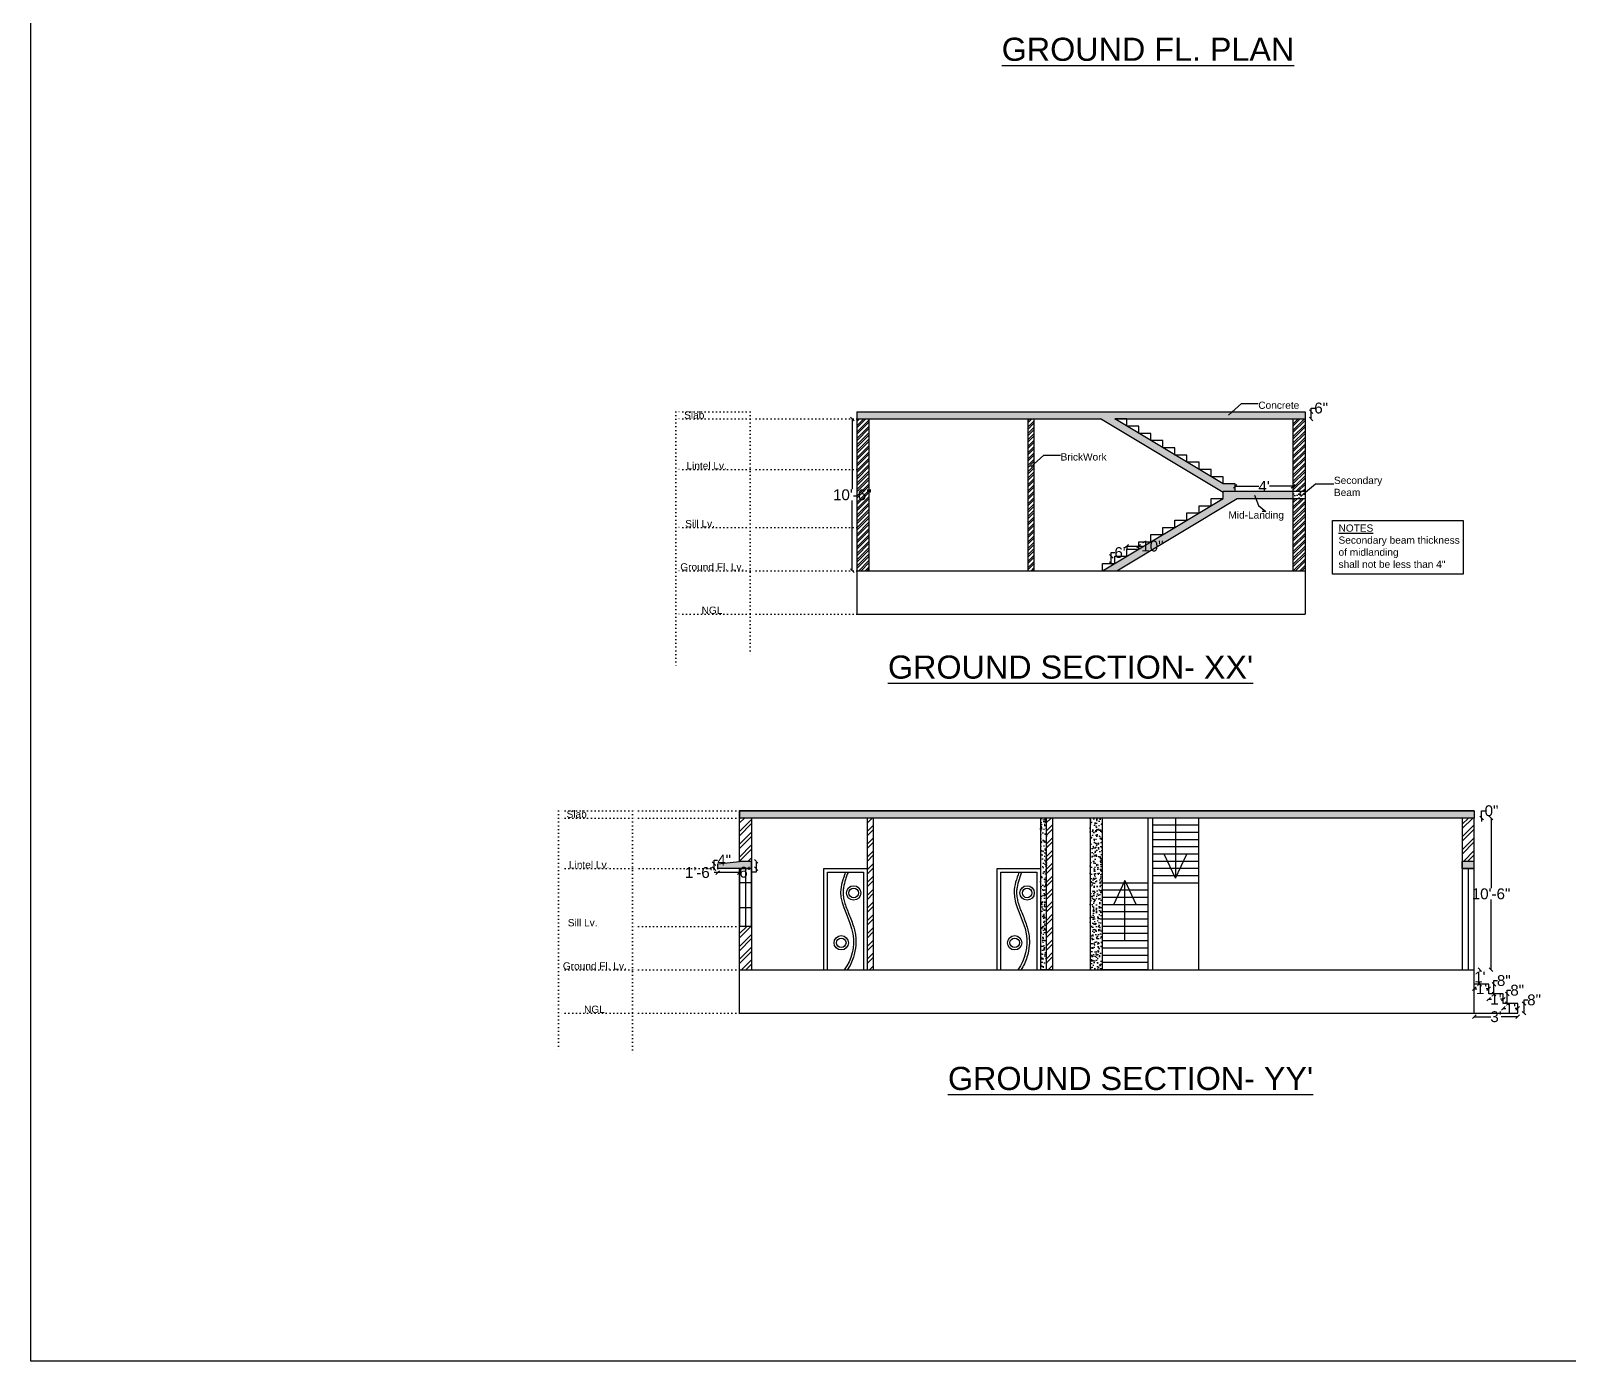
# Model space of a CAD drawing. Header units: inches. Extents: x 1734 to 10776, y 1772 to 3930.
# Drawn here: x 1734 to 3010, y 1772 to 2876 of the extents above; entities that cross this region are included whole.
import ezdxf

# ---------------------------------------------------------------- set-up
doc = ezdxf.new("R2010")
doc.units = ezdxf.units.IN
doc.linetypes.add('ACAD_ISO02W100', pattern=[15, 12, -3])
doc.linetypes.add('ACAD_ISO07W100', pattern=[3, 0, -3])
for name, color, linetype in [('D', 191, 'Continuous'), ('D1', 231, 'ACAD_ISO02W100'), ('Naming', 45, 'Continuous'), ('W', 70, 'Continuous')]:
    doc.layers.add(name, color=color, linetype=linetype)
doc.styles.get("Standard").update_dxf_attribs({"font": 'arial.ttf'})
doc.dimstyles.get("Standard").update_dxf_attribs({"dimtxt": 9, "dimasz": 3, "dimexe": 0.18, "dimexo": 0.0625, "dimgap": 0.09, "dimtad": 0, "dimtih": 1, "dimtoh": 1, "dimdec": 0, "dimzin": 0, "dimdsep": 46, "dimlunit": 3, "dimtxsty": 'Standard', "dimblk": 'OBLIQUE', "dimcen": 0.09, "dimse1": 1, "dimse2": 1, "dimclrd": 197, "dimadec": 0, "dimazin": 0, "dimtfac": 1, "dimtdec": 0, "dimtofl": 0, "dimtmove": 0, "dimatfit": 3, "dimfxl": 1, "dimtolj": 1, "dimtzin": 0, "dimarcsym": 0})
pattern_1 = [(45, (-887.262, 222.4745), (-2.6516504, 2.6516504), []), (45, (-885.4942, 222.4745), (-2.6516504, 2.6516504), [])]
pattern_2 = [(50, (-887.262, 222.4745), (7.172602, -0.627521), [0.75, -8.25]), (355, (-887.262, 222.4745), (-1.387513, 7.521921), [0.6, -6.6]), (100.45144, (-886.664, 222.422), (5.785088, 6.8944), [0.637402, -7.011421]), (46.1842, (-887.262, 224.4745), (10.672413, -1.655193), [1.125, -12.375]), (96.63564, (-886.373, 224.337), (9.34662, 9.741186), [0.956103, -10.517138]), (351.18416, (-887.262, 224.474), (9.34662, 9.741186), [0.9, -9.9]), (21, (-886.262, 223.9745), (5.9690705, -4.026189), [0.75, -8.25]), (326, (-886.262, 223.9745), (2.433153, 7.2515), [0.6, -6.6]), (71.45144, (-885.7645, 223.639), (8.402224, 3.225312), [0.637402, -7.011421]), (37.5, (-887.262, 222.4745), (0.1215986, 3.3289385), [0, -6.52, 0, -6.7, 0, -6.625]), (7.5, (-887.262, 222.4745), (2.6306954, 3.944117), [0, -3.82, 0, -6.37, 0, -2.525]), (327.5, (-889.492, 222.4745), (5.3382244, -0.2255487), [0, -2.5, 0, -7.8, 0, -10.35]), (317.5, (-890.492, 222.4745), (5.8318617, 1.00105), [0, -3.25, 0, -5.18, 0, -7.35])]
pattern_3 = [(50, (4584.445, -97.655), (7.172602, -0.627521), [0.75, -8.25]), (355, (4584.445, -97.655), (-1.387513, 7.521921), [0.6, -6.6]), (100.45144, (4585.0426, -97.7075), (5.785088, 6.8944), [0.637402, -7.011421]), (46.1842, (4584.445, -95.655), (10.672413, -1.655193), [1.125, -12.375]), (96.63564, (4585.334, -95.793), (9.34662, 9.741186), [0.956103, -10.517138]), (351.18416, (4584.445, -95.655), (9.34662, 9.741186), [0.9, -9.9]), (21, (4585.445, -96.155), (5.96907, -4.026189), [0.75, -8.25]), (326, (4585.445, -96.155), (2.433153, 7.2515), [0.6, -6.6]), (71.45144, (4585.942, -96.491), (8.402224, 3.225312), [0.637402, -7.011421]), (37.5, (4584.4449, -97.6552), (0.1215986, 3.3289385), [0, -6.52, 0, -6.7, 0, -6.625]), (7.5, (4584.445, -97.6552), (2.6306954, 3.944117), [0, -3.82, 0, -6.37, 0, -2.525]), (327.5, (4582.2149, -97.6552), (5.3382244, -0.2255487), [0, -2.5, 0, -7.8, 0, -10.35]), (317.5, (4581.215, -97.655), (5.831862, 1.00105), [0, -3.25, 0, -5.18, 0, -7.35])]

# ---------------------------------------------------------------- blocks, each defined once
blk = doc.blocks.new('_Oblique')
at = {"color": 0, "linetype": 'ByBlock', "lineweight": -2}
blk.add_line((-0.5, -0.5), (0.5, 0.5), dxfattribs=at)
blk = doc.blocks.new('*D41')
at = {"color": 197, "lineweight": -2, "transparency": 16777216}
for p, q in [((2733.5, 2497.9), (2753.1, 2497.9)), ((2781.5, 2497.9), (2761.9, 2497.9))]:
    blk.add_line(p, q, dxfattribs=at)
at = {"layer": 'Defpoints', "color": 0, "transparency": 16777216}
for p in [(2733.5, 2493.8), (2781.5, 2497.9), (2781.5, 2493.8)]:
    blk.add_point(p, dxfattribs=at)
at = {"color": 197, "lineweight": -2, "transparency": 16777216, "xscale": 3, "yscale": 3, "zscale": 3, "rotation": 180}
blk.add_blockref('_Oblique', (2733.5, 2497.9), dxfattribs=at)
at = {"color": 197, "lineweight": -2, "transparency": 16777216, "xscale": 3, "yscale": 3, "zscale": 3}
blk.add_blockref('_Oblique', (2781.5, 2497.9), dxfattribs=at)
at = {"color": 0, "transparency": 16777216, "insert": (2757.5, 2497.9), "char_height": 9, "attachment_point": 5}
blk.add_mtext("\\A1;4'", dxfattribs=at)
blk = doc.blocks.new('*D42')
at = {"color": 197, "lineweight": -2, "transparency": 16777216}
for p, q in [((2796.6, 2559.8), (2796.6, 2562.8)), ((2796.6, 2562.8), (2799.6, 2562.8)), ((2796.6, 2553.8), (2796.6, 2559.8))]:
    blk.add_line(p, q, dxfattribs=at)
at = {"layer": 'Defpoints', "color": 0, "transparency": 16777216}
for p in [(2791.5, 2559.8), (2791.5, 2553.8), (2796.6, 2559.8)]:
    blk.add_point(p, dxfattribs=at)
at = {"color": 197, "lineweight": -2, "transparency": 16777216, "xscale": 3, "yscale": 3, "zscale": 3}
for p, rotation in [((2796.6, 2559.8), 90), ((2796.6, 2553.8), 270)]:
    blk.add_blockref('_Oblique', p, dxfattribs=dict(at, rotation=rotation))
at = {"color": 0, "transparency": 16777216, "insert": (2804.9, 2562.8), "char_height": 9, "attachment_point": 5}
blk.add_mtext('\\A1;6"', dxfattribs=at)
blk = doc.blocks.new('*D43')
at = {"color": 197, "lineweight": -2, "transparency": 16777216}
for p, q in [((2415.7, 2553.8), (2415.7, 2495.5)), ((2415.7, 2427.8), (2415.7, 2486.2))]:
    blk.add_line(p, q, dxfattribs=at)
at = {"layer": 'Defpoints', "color": 0, "transparency": 16777216}
for p in [(2415.7, 2553.8), (2419.5, 2553.8), (2419.5, 2427.8)]:
    blk.add_point(p, dxfattribs=at)
at = {"color": 197, "lineweight": -2, "transparency": 16777216, "xscale": 3, "yscale": 3, "zscale": 3}
for p, rotation in [((2415.7, 2553.8), 90), ((2415.7, 2427.8), 270)]:
    blk.add_blockref('_Oblique', p, dxfattribs=dict(at, rotation=rotation))
at = {"color": 0, "transparency": 16777216, "insert": (2415.7, 2490.8), "char_height": 9, "attachment_point": 5}
blk.add_mtext('\\A1;10\'-6"', dxfattribs=at)
blk = doc.blocks.new('*D44')
at = {"color": 197, "lineweight": -2, "transparency": 16777216}
for p, q in [((2630.7, 2439.8), (2630.7, 2442.8)), ((2630.7, 2442.8), (2633.7, 2442.8)), ((2630.7, 2433.8), (2630.7, 2439.8))]:
    blk.add_line(p, q, dxfattribs=at)
at = {"layer": 'Defpoints', "color": 0, "transparency": 16777216}
for p in [(2630.7, 2439.8), (2633.5, 2439.8), (2633.5, 2433.8)]:
    blk.add_point(p, dxfattribs=at)
at = {"color": 197, "lineweight": -2, "transparency": 16777216, "xscale": 3, "yscale": 3, "zscale": 3}
for p, rotation in [((2630.7, 2439.8), 90), ((2630.7, 2433.8), 270)]:
    blk.add_blockref('_Oblique', p, dxfattribs=dict(at, rotation=rotation))
at = {"color": 0, "transparency": 16777216, "insert": (2639, 2442.8), "char_height": 9, "attachment_point": 5}
blk.add_mtext('\\A1;6"', dxfattribs=at)
blk = doc.blocks.new('*D45')
at = {"color": 197, "lineweight": -2, "transparency": 16777216}
for p, q in [((2643.5, 2448.2), (2653.5, 2448.2)), ((2653.5, 2448.2), (2656.5, 2448.2))]:
    blk.add_line(p, q, dxfattribs=at)
at = {"layer": 'Defpoints', "color": 0, "transparency": 16777216}
for p in [(2643.5, 2445.8), (2653.5, 2448.2), (2653.5, 2445.8)]:
    blk.add_point(p, dxfattribs=at)
at = {"color": 197, "lineweight": -2, "transparency": 16777216, "xscale": 3, "yscale": 3, "zscale": 3, "rotation": 180}
blk.add_blockref('_Oblique', (2643.5, 2448.2), dxfattribs=at)
at = {"color": 197, "lineweight": -2, "transparency": 16777216, "xscale": 3, "yscale": 3, "zscale": 3}
blk.add_blockref('_Oblique', (2653.5, 2448.2), dxfattribs=at)
at = {"color": 0, "transparency": 16777216, "insert": (2664.8, 2448.2), "char_height": 9, "attachment_point": 5}
blk.add_mtext('\\A1;10"', dxfattribs=at)
blk = doc.blocks.new('*D46')
at = {"color": 197, "lineweight": -2, "transparency": 16777216}
for p, q in [((2945.9, 2222.5), (2945.9, 2164.2)), ((2945.9, 2096.5), (2945.9, 2154.8))]:
    blk.add_line(p, q, dxfattribs=at)
at = {"layer": 'Defpoints', "color": 0, "transparency": 16777216}
for p in [(2922, 2222.5), (2945.9, 2222.5), (2922, 2096.5)]:
    blk.add_point(p, dxfattribs=at)
at = {"color": 197, "lineweight": -2, "transparency": 16777216, "xscale": 3, "yscale": 3, "zscale": 3}
for p, rotation in [((2945.9, 2222.5), 90), ((2945.9, 2096.5), 270)]:
    blk.add_blockref('_Oblique', p, dxfattribs=dict(at, rotation=rotation))
at = {"color": 0, "transparency": 16777216, "insert": (2945.9, 2159.5), "char_height": 9, "attachment_point": 5}
blk.add_mtext('\\A1;10\'-6"', dxfattribs=at)
blk = doc.blocks.new('*D47')
at = {"color": 197, "lineweight": -2, "transparency": 16777216}
for p, q in [((2938, 2222.5), (2938, 2228.5)), ((2938, 2228.5), (2941, 2228.5)), ((2938, 2222.5), (2938, 2219.5))]:
    blk.add_line(p, q, dxfattribs=at)
at = {"layer": 'Defpoints', "color": 0, "transparency": 16777216}
for p in [(2932, 2222.5), (2932, 2222.5), (2938, 2222.5)]:
    blk.add_point(p, dxfattribs=at)
at = {"color": 197, "lineweight": -2, "transparency": 16777216, "xscale": 3, "yscale": 3, "zscale": 3}
for rotation in [90, 270]:
    blk.add_blockref('_Oblique', (2938, 2222.5), dxfattribs=dict(at, rotation=rotation))
at = {"color": 0, "transparency": 16777216, "insert": (2946.3, 2228.5), "char_height": 9, "attachment_point": 5}
blk.add_mtext('\\A1;0"', dxfattribs=at)
blk = doc.blocks.new('*D48')
at = {"color": 197, "lineweight": -2, "transparency": 16777216}
for p, q in [((2300.9, 2184.5), (2300.9, 2187.5)), ((2300.9, 2187.5), (2303.9, 2187.5)), ((2300.9, 2180.5), (2300.9, 2184.5))]:
    blk.add_line(p, q, dxfattribs=at)
at = {"layer": 'Defpoints', "color": 0, "transparency": 16777216}
for p in [(2300.9, 2184.5), (2304, 2184.5), (2304, 2180.5)]:
    blk.add_point(p, dxfattribs=at)
at = {"color": 197, "lineweight": -2, "transparency": 16777216, "xscale": 3, "yscale": 3, "zscale": 3}
for p, rotation in [((2300.9, 2184.5), 90), ((2300.9, 2180.5), 270)]:
    blk.add_blockref('_Oblique', p, dxfattribs=dict(at, rotation=rotation))
at = {"color": 0, "transparency": 16777216, "insert": (2309.3, 2187.5), "char_height": 9, "attachment_point": 5}
blk.add_mtext('\\A1;4"', dxfattribs=at)
blk = doc.blocks.new('*D49')
at = {"color": 197, "lineweight": -2, "transparency": 16777216}
for p, q in [((2304, 2177.2), (2301, 2177.2)), ((2322, 2177.2), (2304, 2177.2))]:
    blk.add_line(p, q, dxfattribs=at)
at = {"layer": 'Defpoints', "color": 0, "transparency": 16777216}
for p in [(2304, 2180.5), (2304, 2177.2), (2322, 2180.5)]:
    blk.add_point(p, dxfattribs=at)
at = {"color": 197, "lineweight": -2, "transparency": 16777216, "xscale": 3, "yscale": 3, "zscale": 3, "rotation": 180}
blk.add_blockref('_Oblique', (2304, 2177.2), dxfattribs=at)
at = {"color": 197, "lineweight": -2, "transparency": 16777216, "xscale": 3, "yscale": 3, "zscale": 3}
blk.add_blockref('_Oblique', (2322, 2177.2), dxfattribs=at)
at = {"color": 0, "transparency": 16777216, "insert": (2289.3, 2177.2), "char_height": 9, "attachment_point": 5}
blk.add_mtext('\\A1;1\'-6"', dxfattribs=at)
blk = doc.blocks.new('*D50')
at = {"color": 197, "lineweight": -2, "transparency": 16777216}
for p, q in [((2335.9, 2186.5), (2335.9, 2180.5)), ((2335.9, 2177.5), (2332.9, 2177.5)), ((2335.9, 2180.5), (2335.9, 2177.5))]:
    blk.add_line(p, q, dxfattribs=at)
at = {"layer": 'Defpoints', "color": 0, "transparency": 16777216}
for p in [(2332, 2186.5), (2332, 2180.5), (2335.9, 2180.5)]:
    blk.add_point(p, dxfattribs=at)
at = {"color": 197, "lineweight": -2, "transparency": 16777216, "xscale": 3, "yscale": 3, "zscale": 3}
for p, rotation in [((2335.9, 2186.5), 90), ((2335.9, 2180.5), 270)]:
    blk.add_blockref('_Oblique', p, dxfattribs=dict(at, rotation=rotation))
at = {"color": 0, "transparency": 16777216, "insert": (2327.6, 2177.5), "char_height": 9, "attachment_point": 5}
blk.add_mtext('\\A1;6"', dxfattribs=at)
blk = doc.blocks.new('*D121')
at = {"color": 197, "lineweight": -2, "transparency": 16777216}
for p, q in [((2932, 2057.5), (2945.7, 2057.5)), ((2968, 2057.5), (2954.2, 2057.5))]:
    blk.add_line(p, q, dxfattribs=at)
at = {"layer": 'Defpoints', "color": 0, "transparency": 16777216}
for p in [(2932, 2060.5), (2932, 2057.5), (2968, 2060.5)]:
    blk.add_point(p, dxfattribs=at)
at = {"color": 197, "lineweight": -2, "transparency": 16777216, "xscale": 3, "yscale": 3, "zscale": 3, "rotation": 180}
blk.add_blockref('_Oblique', (2932, 2057.5), dxfattribs=at)
at = {"color": 197, "lineweight": -2, "transparency": 16777216, "xscale": 3, "yscale": 3, "zscale": 3}
blk.add_blockref('_Oblique', (2968, 2057.5), dxfattribs=at)
at = {"color": 0, "transparency": 16777216, "insert": (2950, 2057.5), "char_height": 9, "attachment_point": 5}
blk.add_mtext("\\A1;3'", dxfattribs=at)
blk = doc.blocks.new('*D122')
at = {"color": 197, "lineweight": -2, "transparency": 16777216}
for p, q in [((2956, 2064.5), (2958.2, 2064.5)), ((2968, 2064.5), (2965.8, 2064.5))]:
    blk.add_line(p, q, dxfattribs=at)
at = {"layer": 'Defpoints', "color": 0, "transparency": 16777216}
for p in [(2956, 2068.5), (2968, 2068.5), (2956, 2064.5)]:
    blk.add_point(p, dxfattribs=at)
at = {"color": 197, "lineweight": -2, "transparency": 16777216, "xscale": 3, "yscale": 3, "zscale": 3, "rotation": 180}
blk.add_blockref('_Oblique', (2956, 2064.5), dxfattribs=at)
at = {"color": 197, "lineweight": -2, "transparency": 16777216, "xscale": 3, "yscale": 3, "zscale": 3}
blk.add_blockref('_Oblique', (2968, 2064.5), dxfattribs=at)
at = {"color": 0, "transparency": 16777216, "insert": (2962, 2064.5), "char_height": 9, "attachment_point": 5}
blk.add_mtext("\\A1;1'", dxfattribs=at)
blk = doc.blocks.new('*D123')
at = {"color": 197, "lineweight": -2, "transparency": 16777216}
for p, q in [((2948.3, 2084.5), (2948.3, 2087.5)), ((2948.3, 2087.5), (2951.3, 2087.5)), ((2948.3, 2076.5), (2948.3, 2084.5))]:
    blk.add_line(p, q, dxfattribs=at)
at = {"layer": 'Defpoints', "color": 0, "transparency": 16777216}
for p in [(2944, 2084.5), (2948.3, 2084.5), (2944, 2076.5)]:
    blk.add_point(p, dxfattribs=at)
at = {"color": 197, "lineweight": -2, "transparency": 16777216, "xscale": 3, "yscale": 3, "zscale": 3}
for p, rotation in [((2948.3, 2084.5), 90), ((2948.3, 2076.5), 270)]:
    blk.add_blockref('_Oblique', p, dxfattribs=dict(at, rotation=rotation))
at = {"color": 0, "transparency": 16777216, "insert": (2956.5, 2087.5), "char_height": 9, "attachment_point": 5}
blk.add_mtext('\\A1;8"', dxfattribs=at)
blk = doc.blocks.new('*D124')
at = {"color": 197, "lineweight": -2, "transparency": 16777216}
for p, q in [((2959.4, 2076.5), (2959.4, 2079.5)), ((2959.4, 2079.5), (2962.4, 2079.5)), ((2959.4, 2068.5), (2959.4, 2076.5))]:
    blk.add_line(p, q, dxfattribs=at)
at = {"layer": 'Defpoints', "color": 0, "transparency": 16777216}
for p in [(2956, 2076.5), (2956, 2068.5), (2959.4, 2076.5)]:
    blk.add_point(p, dxfattribs=at)
at = {"color": 197, "lineweight": -2, "transparency": 16777216, "xscale": 3, "yscale": 3, "zscale": 3}
for p, rotation in [((2959.4, 2076.5), 90), ((2959.4, 2068.5), 270)]:
    blk.add_blockref('_Oblique', p, dxfattribs=dict(at, rotation=rotation))
at = {"color": 0, "transparency": 16777216, "insert": (2967.6, 2079.5), "char_height": 9, "attachment_point": 5}
blk.add_mtext('\\A1;8"', dxfattribs=at)
blk = doc.blocks.new('*D125')
at = {"color": 197, "lineweight": -2, "transparency": 16777216}
for p, q in [((2932, 2080.8), (2934.2, 2080.8)), ((2944, 2080.8), (2941.8, 2080.8))]:
    blk.add_line(p, q, dxfattribs=at)
at = {"layer": 'Defpoints', "color": 0, "transparency": 16777216}
for p in [(2932, 2084.5), (2932, 2080.8), (2944, 2084.5)]:
    blk.add_point(p, dxfattribs=at)
at = {"color": 197, "lineweight": -2, "transparency": 16777216, "xscale": 3, "yscale": 3, "zscale": 3, "rotation": 180}
blk.add_blockref('_Oblique', (2932, 2080.8), dxfattribs=at)
at = {"color": 197, "lineweight": -2, "transparency": 16777216, "xscale": 3, "yscale": 3, "zscale": 3}
blk.add_blockref('_Oblique', (2944, 2080.8), dxfattribs=at)
at = {"color": 0, "transparency": 16777216, "insert": (2938, 2080.8), "char_height": 9, "attachment_point": 5}
blk.add_mtext("\\A1;1'", dxfattribs=at)
blk = doc.blocks.new('*D126')
at = {"color": 197, "lineweight": -2, "transparency": 16777216}
for p, q in [((2936.6, 2096.5), (2936.6, 2095.1)), ((2936.6, 2084.5), (2936.6, 2085.9))]:
    blk.add_line(p, q, dxfattribs=at)
at = {"layer": 'Defpoints', "color": 0, "transparency": 16777216}
for p in [(2932, 2096.5), (2936.6, 2096.5), (2932, 2084.5)]:
    blk.add_point(p, dxfattribs=at)
at = {"color": 197, "lineweight": -2, "transparency": 16777216, "xscale": 3, "yscale": 3, "zscale": 3}
for p, rotation in [((2936.6, 2096.5), 90), ((2936.6, 2084.5), 270)]:
    blk.add_blockref('_Oblique', p, dxfattribs=dict(at, rotation=rotation))
at = {"color": 0, "transparency": 16777216, "insert": (2936.6, 2090.5), "char_height": 9, "attachment_point": 5}
blk.add_mtext("\\A1;1'", dxfattribs=at)
blk = doc.blocks.new('*D127')
at = {"color": 197, "lineweight": -2, "transparency": 16777216}
for p, q in [((2944, 2072.1), (2946.2, 2072.1)), ((2956, 2072.1), (2953.8, 2072.1))]:
    blk.add_line(p, q, dxfattribs=at)
at = {"layer": 'Defpoints', "color": 0, "transparency": 16777216}
for p in [(2944, 2076.5), (2944, 2072.1), (2956, 2076.5)]:
    blk.add_point(p, dxfattribs=at)
at = {"color": 197, "lineweight": -2, "transparency": 16777216, "xscale": 3, "yscale": 3, "zscale": 3, "rotation": 180}
blk.add_blockref('_Oblique', (2944, 2072.1), dxfattribs=at)
at = {"color": 197, "lineweight": -2, "transparency": 16777216, "xscale": 3, "yscale": 3, "zscale": 3}
blk.add_blockref('_Oblique', (2956, 2072.1), dxfattribs=at)
at = {"color": 0, "transparency": 16777216, "insert": (2950, 2072.1), "char_height": 9, "attachment_point": 5}
blk.add_mtext("\\A1;1'", dxfattribs=at)
blk = doc.blocks.new('*D128')
at = {"color": 197, "lineweight": -2, "transparency": 16777216}
for p, q in [((2973.3, 2068.5), (2973.3, 2071.5)), ((2973.3, 2071.5), (2976.3, 2071.5)), ((2973.3, 2060.5), (2973.3, 2068.5))]:
    blk.add_line(p, q, dxfattribs=at)
at = {"layer": 'Defpoints', "color": 0, "transparency": 16777216}
for p in [(2968, 2068.5), (2973.3, 2068.5), (2968, 2060.5)]:
    blk.add_point(p, dxfattribs=at)
at = {"color": 197, "lineweight": -2, "transparency": 16777216, "xscale": 3, "yscale": 3, "zscale": 3}
for p, rotation in [((2973.3, 2068.5), 90), ((2973.3, 2060.5), 270)]:
    blk.add_blockref('_Oblique', p, dxfattribs=dict(at, rotation=rotation))
at = {"color": 0, "transparency": 16777216, "insert": (2981.6, 2071.5), "char_height": 9, "attachment_point": 5}
blk.add_mtext('\\A1;8"', dxfattribs=at)

msp = doc.modelspace()

# ---------------------------------------------------------------- hatches: boundary and pattern name
h = msp.add_hatch()
h.set_pattern_fill('AR-CONC', color=256)
h.set_pattern_definition(pattern_2)
h.paths.add_polyline_path([(2633.5, 2559.8), (2419.5, 2559.8), (2419.5, 2553.8), (2621.8, 2553.8), (2723.5, 2492.8), (2723.5, 2493.8), (2733.5, 2493.8), (2733.5, 2499.8), (2723.5, 2499.8), (2633.5, 2553.8)])
h.paths.add_polyline_path([(2735.2, 2487.8), (2781.5, 2487.8), (2781.5, 2493.8), (2733.5, 2493.8), (2723.5, 2493.8), (2723.5, 2487.8), (2623.5, 2427.8), (2635.2, 2427.8)])
h.paths.add_polyline_path([(2791.5, 2559.8), (2633.5, 2559.8), (2633.5, 2553.8), (2643.5, 2553.8), (2791.5, 2553.8)])
h = msp.add_hatch()
h.set_pattern_fill('ANSI32', color=256, scale=10)
h.set_pattern_definition(pattern_1)
h.paths.add_polyline_path([(2429.5, 2553.8), (2419.5, 2553.8), (2419.5, 2427.8), (2429.5, 2427.8)])
h.paths.add_polyline_path([(2566.5, 2553.8), (2561.5, 2553.8), (2561.5, 2427.8), (2566.5, 2427.8)])
h = msp.add_hatch()
h.set_pattern_fill('ANSI32', color=256, scale=10)
h.set_pattern_definition(pattern_1)
h.paths.add_polyline_path([(2791.5, 2553.8), (2781.5, 2553.8), (2781.5, 2493.8), (2791.5, 2493.8)])
h.paths.add_polyline_path([(2781.5, 2427.8), (2791.5, 2427.8), (2791.5, 2487.8), (2781.5, 2487.8)])
h = msp.add_hatch()
h.set_pattern_fill('AR-CONC', color=256)
h.set_pattern_definition(pattern_2)
h.paths.add_polyline_path([(2781.5, 2493.8), (2781.5, 2487.8), (2791.5, 2487.8), (2791.5, 2493.8)])
h = msp.add_hatch()
h.set_pattern_fill('AR-CONC', color=256)
h.set_pattern_definition(pattern_3)
h.paths.add_polyline_path([(2932, 2222.5), (2932, 2228.5), (2322, 2228.5), (2322, 2222.5)])
h = msp.add_hatch()
h.set_pattern_fill('ANSI32', color=256, scale=20)
h.set_pattern_definition([(45, (4584.445, -97.655), (-5.3033, 5.3033), []), (45, (4587.9804, -97.655), (-5.3033, 5.3033), [])])
h.paths.add_polyline_path([(2332, 2222.5), (2322, 2222.5), (2322, 2186.5), (2332, 2186.5)])
h.paths.add_polyline_path([(2322, 2096.5), (2332, 2096.5), (2332, 2132.5), (2322, 2132.5)])
h.paths.add_polyline_path([(2433, 2222.5), (2428, 2222.5), (2428, 2096.5), (2433, 2096.5)])
h.paths.add_polyline_path([(2582, 2222.5), (2577, 2222.5), (2577, 2096.5), (2582, 2096.5)])
h.paths.add_polyline_path([(2922, 2186.5), (2932, 2186.5), (2932, 2222.5), (2922, 2222.5)])
h = msp.add_hatch()
h.set_pattern_fill('AR-CONC', color=256)
h.set_pattern_definition(pattern_3)
h.paths.add_polyline_path([(2577, 2222.5), (2572, 2222.5), (2572, 2096.5), (2577, 2096.5)])
h = msp.add_hatch()
h.set_pattern_fill('AR-CONC', color=256)
h.set_pattern_definition(pattern_3)
h.paths.add_polyline_path([(2623, 2222.5), (2613, 2222.5), (2613, 2096.5), (2623, 2096.5)])
h = msp.add_hatch()
h.set_pattern_fill('AR-CONC', color=256)
h.set_pattern_definition(pattern_3)
h.paths.add_polyline_path([(2922, 2186.5), (2922, 2180.5), (2932, 2180.5), (2932, 2186.5)])
h.paths.add_polyline_path([(2322, 2186.5), (2304, 2184.5), (2304, 2180.5), (2322, 2180.5), (2332, 2180.5), (2332, 2186.5)])

# ---------------------------------------------------------------- linework, layer by layer
for p, q in [((2419.5, 2559.8), (2419.5, 2391.8)), ((2419.5, 2559.8), (2791.5, 2559.8)), ((2419.5, 2553.8), (2621.8, 2553.8)), ((2429.5, 2553.8), (2429.5, 2427.8)), ((2561.5, 2553.8), (2561.5, 2427.8)), ((2566.5, 2553.8), (2566.5, 2427.8)), ((2723.5, 2492.8), (2621.8, 2553.8)), ((2633.5, 2553.8), (2791.5, 2553.8)), ((2643.5, 2553.8), (2633.5, 2553.8)), ((2723.5, 2499.8), (2633.5, 2553.8)), ((2643.5, 2547.8), (2643.5, 2553.8)), ((2781.5, 2553.8), (2781.5, 2427.8)), ((2791.5, 2559.8), (2791.5, 2391.8)), ((2653.5, 2547.8), (2643.5, 2547.8)), ((2653.5, 2541.8), (2653.5, 2547.8)), ((2663.5, 2541.8), (2653.5, 2541.8)), ((2663.5, 2535.8), (2663.5, 2541.8)), ((2673.5, 2535.8), (2663.5, 2535.8)), ((2673.5, 2529.8), (2673.5, 2535.8)), ((2683.5, 2529.8), (2673.5, 2529.8)), ((2683.5, 2523.8), (2683.5, 2529.8)), ((2693.5, 2523.8), (2683.5, 2523.8)), ((2693.5, 2517.8), (2693.5, 2523.8)), ((2703.5, 2517.8), (2693.5, 2517.8)), ((2703.5, 2511.8), (2703.5, 2517.8)), ((2713.5, 2511.8), (2703.5, 2511.8)), ((2713.5, 2505.8), (2713.5, 2511.8)), ((2723.5, 2505.8), (2713.5, 2505.8)), ((2723.5, 2499.8), (2723.5, 2505.8)), ((2733.5, 2499.8), (2723.5, 2499.8)), ((2723.5, 2487.8), (2723.5, 2493.8)), ((2723.5, 2493.8), (2733.5, 2493.8)), ((2733.5, 2493.8), (2733.5, 2499.8)), ((2733.5, 2493.8), (2781.5, 2493.8)), ((2781.5, 2493.8), (2791.5, 2493.8)), ((2623.5, 2427.8), (2723.5, 2487.8)), ((2635.2, 2427.8), (2735.2, 2487.8)), ((2703.5, 2475.8), (2703.5, 2481.8)), ((2703.5, 2481.8), (2713.5, 2481.8)), ((2713.5, 2481.8), (2713.5, 2487.8)), ((2713.5, 2487.8), (2723.5, 2487.8)), ((2735.2, 2487.8), (2781.5, 2487.8)), ((2781.5, 2487.8), (2791.5, 2487.8)), ((2673.5, 2457.8), (2673.5, 2463.8)), ((2673.5, 2463.8), (2683.5, 2463.8)), ((2683.5, 2463.8), (2683.5, 2469.8)), ((2683.5, 2469.8), (2693.5, 2469.8)), ((2693.5, 2469.8), (2693.5, 2475.8)), ((2693.5, 2475.8), (2703.5, 2475.8)), ((2653.5, 2445.8), (2653.5, 2451.8)), ((2653.5, 2451.8), (2663.5, 2451.8)), ((2663.5, 2451.8), (2663.5, 2457.8)), ((2663.5, 2457.8), (2673.5, 2457.8)), ((2633.5, 2433.8), (2633.5, 2439.8)), ((2633.5, 2439.8), (2643.5, 2439.8)), ((2643.5, 2439.8), (2643.5, 2445.8)), ((2643.5, 2445.8), (2653.5, 2445.8)), ((2419.5, 2427.8), (2791.5, 2427.8)), ((2623.5, 2427.8), (2623.5, 2433.8)), ((2623.5, 2433.8), (2633.5, 2433.8)), ((2419.5, 2391.8), (2791.5, 2391.8)), ((2932, 2228.5), (2322, 2228.5)), ((2322, 2228.5), (2322, 2222.5)), ((2932, 2222.5), (2322, 2222.5)), ((2322, 2186.5), (2322, 2222.5)), ((2332, 2222.5), (2332, 2096.5)), ((2428, 2222.5), (2428, 2096.5)), ((2433, 2222.5), (2433, 2096.5)), ((2572, 2222.5), (2572, 2096.5)), ((2577, 2096.5), (2577, 2222.5)), ((2582, 2222.5), (2582, 2096.5)), ((2613, 2222.5), (2613, 2096.5)), ((2623, 2222.5), (2623, 2096.5)), ((2661, 2222.5), (2661, 2096.5)), ((2665, 2222.5), (2665, 2096.5)), ((2684, 2222.5), (2684, 2172.5)), ((2703, 2222.5), (2703, 2096.5)), ((2922, 2222.5), (2922, 2096.5)), ((2932, 2228.5), (2932, 2222.5)), ((2932, 2096.5), (2932, 2222.5)), ((2703, 2216.5), (2665, 2216.5)), ((2703, 2210.5), (2665, 2210.5)), ((2703, 2204.5), (2665, 2204.5)), ((2703, 2198.5), (2665, 2198.5)), ((2304, 2184.5), (2322, 2186.5)), ((2304, 2180.5), (2304, 2184.5)), ((2332, 2186.5), (2322, 2186.5)), ((2332, 2180.5), (2332, 2186.5)), ((2703, 2192.5), (2665, 2192.5)), ((2703, 2186.5), (2665, 2186.5)), ((2684, 2172.5), (2674.6, 2192.5)), ((2684, 2172.5), (2693.3, 2192.5)), ((2932, 2186.5), (2922, 2186.5)), ((2922, 2180.5), (2922, 2186.5)), ((2932, 2180.5), (2932, 2186.5)), ((2322, 2180.5), (2304, 2180.5)), ((2322, 2096.5), (2322, 2180.5)), ((2322, 2180.5), (2332, 2180.5)), ((2332, 2180.5), (2332, 2180.5)), ((2642, 2170.5), (2632.6, 2150.5)), ((2642, 2120.5), (2642, 2170.5)), ((2642, 2170.5), (2651.3, 2150.5)), ((2703, 2180.5), (2665, 2180.5)), ((2703, 2174.5), (2665, 2174.5)), ((2932, 2180.5), (2922, 2180.5)), ((2922, 2180.5), (2932, 2180.5)), ((2661, 2168.5), (2623, 2168.5)), ((2661, 2162.5), (2623, 2162.5)), ((2703, 2168.5), (2665, 2168.5)), ((2661, 2156.5), (2623, 2156.5)), ((2661, 2150.5), (2623, 2150.5)), ((2661, 2144.5), (2623, 2144.5)), ((2661, 2138.5), (2623, 2138.5)), ((2661, 2132.5), (2623, 2132.5)), ((2661, 2126.5), (2623, 2126.5)), ((2661, 2120.5), (2623, 2120.5)), ((2661, 2114.5), (2623, 2114.5)), ((2661, 2108.5), (2623, 2108.5)), ((2322, 2096.5), (2932, 2096.5)), ((2322, 2060.5), (2322, 2096.5)), ((2582, 2096.5), (2572, 2096.5)), ((2661, 2102.5), (2623, 2102.5)), ((2661, 2096.5), (2623, 2096.5)), ((2932, 2060.5), (2932, 2096.5)), ((2944, 2084.5), (2932, 2084.5)), ((2944, 2076.5), (2944, 2084.5)), ((2956, 2076.5), (2944, 2076.5)), ((2956, 2068.5), (2956, 2076.5)), ((2968, 2068.5), (2956, 2068.5)), ((2968, 2060.5), (2968, 2068.5)), ((2322, 2060.5), (2932, 2060.5)), ((2932, 2060.5), (2968, 2060.5))]:
    msp.add_line(p, q)
for points in [[(1733.7, 3930.5), (10775.8, 3930.5), (10775.8, 1771.5), (1733.7, 1771.5)], [(2814.4, 2469.5), (2922.8, 2469.5), (2922.8, 2424.8), (2814.4, 2424.8)], [(2322, 2228.5), (2932, 2228.5), (2932, 2222.5), (2322, 2222.5)]]:
    msp.add_lwpolyline(points, close=True)
at = {"layer": 'D'}
for p, q in [((2922, 2180.5), (2922, 2096.5)), ((2927, 2180.5), (2927, 2096.5)), ((2932, 2096.5), (2932, 2180.5)), ((2922, 2096.5), (2932, 2096.5))]:
    msp.add_line(p, q, dxfattribs=at)
at = {"layer": 'D1', "linetype": 'ByBlock'}
for p, q in [((2392, 2096.5), (2392, 2180.5)), ((2392, 2180.5), (2428, 2180.5)), ((2395, 2096.5), (2395, 2177.5)), ((2395, 2177.5), (2425, 2177.5)), ((2425, 2177.5), (2425, 2096.5)), ((2428, 2180.5), (2428, 2096.5)), ((2536, 2096.5), (2536, 2180.5)), ((2536, 2180.5), (2572, 2180.5)), ((2539, 2096.5), (2539, 2177.5)), ((2539, 2177.5), (2569, 2177.5)), ((2569, 2177.5), (2569, 2096.5)), ((2572, 2180.5), (2572, 2096.5))]:
    msp.add_line(p, q, dxfattribs=at)
for centre, radius in [((2416.8, 2160.3), 5.96), ((2416.8, 2160.3), 3.96), ((2560.8, 2160.3), 5.96), ((2560.8, 2160.3), 3.96), ((2406.5, 2118.9), 5.96), ((2406.5, 2118.9), 3.96), ((2550.5, 2118.9), 5.96), ((2550.5, 2118.9), 3.96)]:
    msp.add_circle(centre, radius, dxfattribs=at)
for points, knots in [([(2410, 2177.5), (2408, 2172), (2402, 2154.6), (2420.9, 2129.3), (2415.3, 2104.5), (2409, 2096.5)], [0, 0, 0, 0, 16.903633, 53.081878, 83.715172, 83.715172, 83.715172, 83.715172]), ([(2412.1, 2177.5), (2412, 2177.3), (2411.9, 2177.1), (2411.9, 2176.8), (2411.9, 2176.8), (2411.9, 2176.8), (2411.9, 2176.8), (2411.7, 2176.2), (2411.4, 2175.7), (2410.8, 2173.9), (2410.5, 2172.7), (2409.4, 2169.3), (2408.8, 2167), (2408.2, 2163.7), (2408.1, 2162.7), (2408, 2160.9), (2408, 2160.1), (2408.1, 2158.7), (2408.2, 2157.9), (2408.5, 2155.7), (2408.8, 2154.2), (2410.1, 2149.4), (2411.5, 2146.1), (2414.3, 2139.2), (2415.7, 2135.7), (2417.3, 2130.4), (2417.7, 2128.8), (2418.3, 2125.5), (2418.5, 2123.8), (2418.7, 2120.4), (2418.7, 2118.6), (2418.3, 2113.5), (2417.7, 2110.1), (2415.5, 2103.2), (2413.8, 2099.6), (2411.5, 2096.5)], [-0.671825, -0.671825, -0.671825, -0.671825, -0.004019, -0.004019, -0.004019, 0, 0, 0, 1.804549, 1.804549, 5.413646, 5.413646, 12.63184, 12.63184, 16.240854, 16.240854, 18.755661, 18.755661, 21.270468, 21.270468, 26.300082, 26.300082, 37.161158, 37.161158, 48.022234, 48.022234, 52.587801, 52.587801, 57.303021, 57.303021, 62.01824, 62.01824, 71.44868, 71.44868, 82.274796, 82.274796, 82.274796, 82.274796]), ([(2554, 2177.5), (2552, 2172), (2546, 2154.6), (2564.9, 2129.3), (2559.3, 2104.5), (2553, 2096.5)], [0, 0, 0, 0, 16.903633, 53.081878, 83.715172, 83.715172, 83.715172, 83.715172]), ([(2556.1, 2177.5), (2556, 2177.3), (2555.9, 2177.1), (2555.9, 2176.8), (2555.9, 2176.8), (2555.9, 2176.8), (2555.9, 2176.8), (2555.7, 2176.2), (2555.4, 2175.7), (2554.8, 2173.9), (2554.5, 2172.7), (2553.4, 2169.3), (2552.8, 2167), (2552.2, 2163.7), (2552.1, 2162.7), (2552, 2160.9), (2552, 2160.1), (2552.1, 2158.7), (2552.2, 2157.9), (2552.5, 2155.7), (2552.8, 2154.2), (2554.1, 2149.4), (2555.5, 2146.1), (2558.3, 2139.2), (2559.7, 2135.7), (2561.3, 2130.4), (2561.7, 2128.8), (2562.3, 2125.5), (2562.5, 2123.8), (2562.7, 2120.4), (2562.7, 2118.6), (2562.3, 2113.5), (2561.7, 2110.1), (2559.5, 2103.2), (2557.8, 2099.6), (2555.5, 2096.5)], [-0.671825, -0.671825, -0.671825, -0.671825, -0.004019, -0.004019, -0.004019, 0, 0, 0, 1.804549, 1.804549, 5.413646, 5.413646, 12.63184, 12.63184, 16.240854, 16.240854, 18.755661, 18.755661, 21.270468, 21.270468, 26.300082, 26.300082, 37.161158, 37.161158, 48.022234, 48.022234, 52.587801, 52.587801, 57.303021, 57.303021, 62.01824, 62.01824, 71.44868, 71.44868, 82.274796, 82.274796, 82.274796, 82.274796])]:
    msp.add_open_spline(points, degree=3, knots=knots, dxfattribs=at)
at = {"layer": 'Naming', "linetype": 'ACAD_ISO07W100'}
for p, q in [((2330.8, 2559.8), (2269.2, 2559.8)), ((2269.2, 2559.8), (2269.2, 2348.6)), ((2330.8, 2553.8), (2269.2, 2553.8)), ((2330.8, 2559.8), (2330.8, 2357.5)), ((2419.5, 2553.8), (2330.8, 2553.8)), ((2330.8, 2511.8), (2269.2, 2511.8)), ((2419.5, 2511.8), (2330.8, 2511.8)), ((2330.8, 2463.8), (2269.2, 2463.8)), ((2419.5, 2463.8), (2330.8, 2463.8)), ((2330.8, 2427.8), (2269.2, 2427.8)), ((2419.5, 2427.8), (2330.8, 2427.8)), ((2330.8, 2391.8), (2269.2, 2391.8)), ((2419.5, 2391.8), (2330.8, 2391.8)), ((2233.2, 2228.5), (2171.7, 2228.5)), ((2171.7, 2228.5), (2171.7, 2029.1)), ((2233.2, 2222.5), (2171.7, 2222.5)), ((2233.2, 2228.5), (2233.2, 2026.1)), ((2322, 2228.5), (2233.2, 2228.5)), ((2322, 2222.5), (2233.2, 2222.5)), ((2233.2, 2180.5), (2171.7, 2180.5)), ((2304, 2180.5), (2233.2, 2180.5)), ((2322, 2132.5), (2233.2, 2132.5)), ((2233.2, 2096.5), (2171.7, 2096.5)), ((2322, 2096.5), (2233.2, 2096.5)), ((2233.2, 2060.5), (2171.7, 2060.5)), ((2322, 2060.5), (2233.2, 2060.5))]:
    msp.add_line(p, q, dxfattribs=at)
at = {"layer": 'W'}
for p, q in [((2332, 2180.5), (2322, 2180.5)), ((2322, 2180.5), (2322, 2132.5)), ((2327, 2180.5), (2327, 2132.5)), ((2332, 2132.5), (2332, 2180.5)), ((2332, 2168.6), (2322, 2168.6)), ((2332, 2148), (2322, 2148)), ((2332, 2132.5), (2322, 2132.5))]:
    msp.add_line(p, q, dxfattribs=at)

# ---------------------------------------------------------------- texts
at = {"char_height": 6, "width": 18}
for s, insert, attachment_point in [('\\A1;Concrete', (2752.7, 2568.2), 1), ('\\A1;BrickWork', (2588.6, 2525.3), 1), ('\\A1;Secondary Beam', (2815.5, 2505.8), 1), ('\\A1;Mid-Landing', (2774, 2477.1), 3)]:
    msp.add_mtext(s, dxfattribs=dict(at, insert=insert, attachment_point=attachment_point))
at = {"insert": (2819.3, 2466.2), "char_height": 6, "attachment_point": 1}
msp.add_mtext_dynamic_manual_height_columns('{\\L\\C1;NOTES}\\PSecondary beam thickness \\Pof midlanding\\Pshall not be less than 4"', width=1329.578, gutter_width=20, heights=[0], dxfattribs=at)
at = {"layer": 'Naming', "char_height": 19.2, "attachment_point": 1}
for s, insert in [('{\\LGROUND FL. PLAN}', (2539.7, 2870.3)), ("{\\LGROUND SECTION- XX'}", (2445.3, 2357.4)), ("{\\LGROUND SECTION- YY'}", (2495.1, 2015.9))]:
    msp.add_mtext_dynamic_manual_height_columns(s, width=6381.972, gutter_width=96, heights=[0], dxfattribs=dict(at, insert=insert))
at = {"layer": 'Naming', "linetype": 'ACAD_ISO07W100', "char_height": 6, "attachment_point": 1}
for s, insert in [('Slab', (2276.1, 2560)), ('Lintel Lv.', (2278, 2518)), ('Sill Lv.', (2277, 2469.9)), ('Ground Fl. Lv.', (2272.9, 2434)), ('NGL', (2290.6, 2398)), ('Slab', (2178.5, 2228.7)), ('Lintel Lv.', (2180.5, 2186.7)), ('Sill Lv.', (2179.5, 2138.6)), ('Ground Fl. Lv.', (2175.4, 2102.7)), ('NGL', (2193, 2066.7))]:
    msp.add_mtext_dynamic_manual_height_columns(s, width=8415.772, gutter_width=30, heights=[0], dxfattribs=dict(at, insert=insert))

# ---------------------------------------------------------------- dimensions: what is measured, and where the dimension line sits
for base, p1, p2, picture, middle in [((2796.6, 2559.8), (2791.5, 2553.8), (2791.5, 2559.8), '*D42', (2804.9, 2562.8)), ((2415.7, 2553.8), (2419.5, 2427.8), (2419.5, 2553.8), '*D43', (2415.7, 2490.8)), ((2630.7, 2439.8), (2633.5, 2433.8), (2633.5, 2439.8), '*D44', (2639, 2442.8)), ((2938.0439987, 2222.4887906), (2931.9703527, 2222.4887906), (2931.9703527, 2222.4887906), '*D47', (2946.3062361, 2228.4887906)), ((2945.9, 2222.5), (2922, 2096.5), (2922, 2222.5), '*D46', (2945.9, 2159.5)), ((2300.9, 2184.5), (2304, 2180.5), (2304, 2184.5), '*D48', (2309.3, 2187.5)), ((2335.9, 2180.5), (2332, 2186.5), (2332, 2180.5), '*D50', (2327.6, 2177.5)), ((2936.6, 2096.5), (2932, 2084.5), (2932, 2096.5), '*D126', (2936.6, 2090.5)), ((2948.3, 2084.5), (2944, 2076.5), (2944, 2084.5), '*D123', (2956.5, 2087.5)), ((2959.4, 2076.5), (2956, 2068.5), (2956, 2076.5), '*D124', (2967.6, 2079.5)), ((2973.3, 2068.5), (2968, 2060.5), (2968, 2068.5), '*D128', (2981.6, 2071.5))]:
    dim = msp.add_linear_dim(base=base, p1=p1, p2=p2, angle=90, dimstyle='Standard')
    dim.commit()
    dim.dimension.update_dxf_attribs({"geometry": picture, "text_midpoint": middle})
for base, p1, p2, picture, middle in [((2781.5, 2497.9), (2733.5, 2493.8), (2781.5, 2493.8), '*D41', (2757.5, 2497.9)), ((2653.5, 2448.2), (2643.5, 2445.8), (2653.5, 2445.8), '*D45', (2664.8, 2448.2)), ((2304, 2177.2), (2322, 2180.5), (2304, 2180.5), '*D49', (2289.3, 2177.2)), ((2932, 2080.8), (2944, 2084.5), (2932, 2084.5), '*D125', (2938, 2080.8)), ((2944, 2072.1), (2956, 2076.5), (2944, 2076.5), '*D127', (2950, 2072.1)), ((2956, 2064.5), (2968, 2068.5), (2956, 2068.5), '*D122', (2962, 2064.5)), ((2932, 2057.5), (2968, 2060.5), (2932, 2060.5), '*D121', (2950, 2057.5))]:
    dim = msp.add_linear_dim(base=base, p1=p1, p2=p2, dimstyle='Standard')
    dim.commit()
    dim.dimension.update_dxf_attribs({"geometry": picture, "text_midpoint": middle})

# ---------------------------------------------------------------- leaders
at = {"annotation_type": 0, "has_hookline": 1}
for points, hookline_direction, text_width in [([(2727.9, 2557), (2738.7, 2566.6), (2752.6, 2566.7)], 0, 33.2), ([(2563.9, 2514), (2574.7, 2523.7), (2588.5, 2523.8)], 0, 37.5), ([(2749.6, 2490.6), (2752.8, 2481.9), (2759, 2477.1), (2756, 2477.1)], 1, 44.9), ([(2788.5, 2490.3), (2800.3, 2499.9), (2815.4, 2499.8)], 0, 39.6)]:
    msp.add_leader(points, dimstyle='Standard', override={"dimgap": 0.09, "dimtad": 0}, dxfattribs=dict(at, hookline_direction=hookline_direction, text_width=text_width))

doc.saveas('drawing.dxf')
